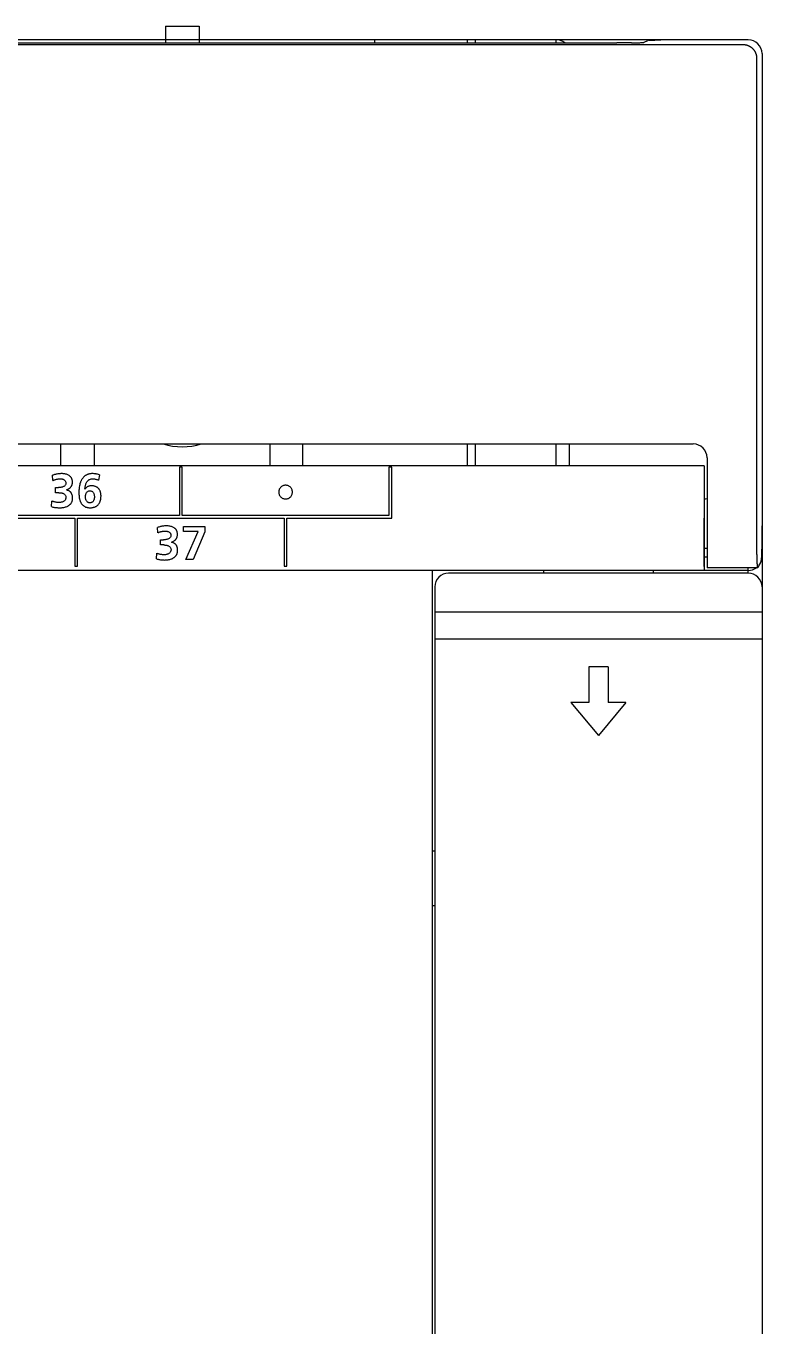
# Model space of a CAD drawing. Extents: x 168 to 388, y 259 to 356.
# Drawn here: x 361.04 to 387.82, y 306.29 to 353.57 of the extents above; entities that cross this region are included whole.
import ezdxf

# ---------------------------------------------------------------- set-up
doc = ezdxf.new("R2010")
doc.units = 0
doc.header["$MEASUREMENT"] = 0
doc.layers.get('0').update_dxf_attribs({"linetype": 'CONTINUOUS'})

msp = doc.modelspace()

# ---------------------------------------------------------------- linework, layer by layer
at = {"color": 7, "linetype": 'Continuous'}
for p, q in [((366.115, 353.567), (366.115, 352.949)), ((366.115, 353.567), (367.335, 353.567)), ((367.335, 353.567), (367.335, 352.949)), ((387.132, 352.883), (204.049, 352.883)), ((377.095, 353.067), (207.765, 353.067)), ((208.65, 352.949), (382.53, 352.949)), ((373.735, 352.949), (373.735, 353.067)), ((377.095, 352.949), (377.095, 353.067)), ((380.315, 353.067), (377.095, 353.067)), ((377.395, 352.949), (377.395, 353.067)), ((380.315, 353.067), (380.315, 352.949)), ((387.315, 353.067), (380.315, 353.067)), ((383.062, 352.953), (382.53, 352.949)), ((383.062, 352.953), (383.093, 352.954)), ((383.093, 352.954), (383.124, 352.954)), ((383.124, 352.954), (383.156, 352.955)), ((383.156, 352.955), (383.187, 352.956)), ((383.187, 352.956), (383.218, 352.957)), ((383.218, 352.957), (383.249, 352.957)), ((383.249, 352.957), (383.28, 352.958)), ((383.28, 352.958), (383.311, 352.959)), ((383.311, 352.959), (383.343, 352.96)), ((383.343, 352.96), (383.374, 352.961)), ((383.374, 352.961), (383.405, 352.963)), ((383.405, 352.963), (383.436, 352.964)), ((383.436, 352.964), (383.467, 352.966)), ((383.467, 352.966), (383.498, 352.969)), ((383.529, 352.974), (383.666, 353.042)), ((383.696, 353.047), (383.728, 353.05)), ((383.728, 353.05), (383.759, 353.052)), ((383.759, 353.052), (383.79, 353.054)), ((383.79, 353.054), (383.821, 353.055)), ((383.821, 353.055), (383.852, 353.056)), ((383.852, 353.056), (383.883, 353.057)), ((383.883, 353.057), (383.915, 353.058)), ((383.915, 353.058), (383.946, 353.059)), ((383.946, 353.059), (383.977, 353.06)), ((383.977, 353.06), (384.008, 353.061)), ((384.008, 353.061), (384.039, 353.061)), ((384.039, 353.061), (384.07, 353.062)), ((384.07, 353.062), (384.102, 353.063)), ((384.102, 353.063), (384.133, 353.063)), ((384.664, 353.067), (384.133, 353.063)), ((387.156, 352.883), (387.132, 352.883)), ((387.168, 352.882), (387.156, 352.883)), ((387.18, 352.881), (387.168, 352.882)), ((387.192, 352.88), (387.18, 352.881)), ((387.204, 352.878), (387.192, 352.88)), ((387.217, 352.876), (387.204, 352.878)), ((387.229, 352.874), (387.217, 352.876)), ((387.241, 352.871), (387.229, 352.874)), ((387.254, 352.868), (387.241, 352.871)), ((387.266, 352.865), (387.254, 352.868)), ((387.279, 352.861), (387.266, 352.865)), ((387.291, 352.857), (387.279, 352.861)), ((387.303, 352.853), (387.291, 352.857)), ((387.316, 352.848), (387.303, 352.853)), ((387.328, 352.843), (387.316, 352.848)), ((387.34, 352.838), (387.328, 352.843)), ((387.352, 352.832), (387.34, 352.838)), ((387.364, 352.826), (387.352, 352.832)), ((387.376, 352.82), (387.364, 352.826)), ((387.388, 352.813), (387.376, 352.82)), ((387.399, 352.806), (387.388, 352.813)), ((387.411, 352.798), (387.399, 352.806)), ((387.422, 352.79), (387.411, 352.798)), ((387.433, 352.782), (387.422, 352.79)), ((387.444, 352.774), (387.433, 352.782)), ((387.455, 352.765), (387.444, 352.774)), ((387.465, 352.756), (387.455, 352.765)), ((387.475, 352.747), (387.465, 352.756)), ((387.485, 352.737), (387.475, 352.747)), ((387.495, 352.727), (387.485, 352.737)), ((387.504, 352.717), (387.495, 352.727)), ((387.513, 352.707), (387.504, 352.717)), ((387.522, 352.696), (387.513, 352.707)), ((387.53, 352.685), (387.522, 352.696)), ((387.538, 352.674), (387.53, 352.685)), ((387.546, 352.663), (387.538, 352.674)), ((387.554, 352.651), (387.546, 352.663)), ((387.561, 352.64), (387.554, 352.651)), ((387.568, 352.628), (387.561, 352.64)), ((387.574, 352.616), (387.568, 352.628)), ((387.58, 352.604), (387.574, 352.616)), ((387.586, 352.592), (387.58, 352.604)), ((387.591, 352.58), (387.586, 352.592)), ((387.596, 352.567), (387.591, 352.58)), ((387.601, 352.554), (387.596, 352.567)), ((387.605, 352.543), (387.601, 352.554)), ((387.609, 352.53), (387.605, 352.543)), ((387.613, 352.52), (387.609, 352.53)), ((387.616, 352.509), (387.613, 352.52)), ((387.619, 352.495), (387.616, 352.509)), ((387.622, 352.481), (387.619, 352.495)), ((387.625, 352.46), (387.622, 352.481)), ((387.627, 352.439), (387.625, 352.46)), ((387.63, 352.411), (387.627, 352.439)), ((387.632, 352.384), (387.63, 352.411)), ((387.632, 334.373), (387.632, 352.384)), ((387.815, 352.567), (387.815, 335.689)), ((205.865, 338.367), (385.315, 338.367)), ((362.305, 337.567), (362.305, 338.367)), ((363.525, 338.367), (363.525, 337.567)), ((369.925, 337.567), (369.925, 338.367)), ((371.095, 338.367), (371.095, 337.567)), ((377.095, 337.567), (377.095, 338.367)), ((377.395, 337.567), (377.395, 338.367)), ((380.315, 338.367), (380.315, 337.567)), ((380.815, 337.567), (380.815, 338.367)), ((385.715, 337.567), (205.465, 337.567)), ((385.715, 337.567), (385.715, 333.767)), ((385.815, 337.867), (385.815, 333.867)), ((362.027, 337.239), (362, 337.229)), ((362.014, 337.036), (362, 337.229)), ((362.054, 337.248), (362.027, 337.239)), ((362.082, 337.256), (362.054, 337.248)), ((362.11, 337.263), (362.082, 337.256)), ((362.088, 337.067), (362.108, 337.073)), ((362.108, 337.073), (362.128, 337.079)), ((362.138, 337.269), (362.11, 337.263)), ((362.128, 337.079), (362.147, 337.084)), ((362.166, 337.274), (362.138, 337.269)), ((362.147, 337.084), (362.167, 337.088)), ((362.194, 337.279), (362.166, 337.274)), ((362.167, 337.088), (362.188, 337.092)), ((362.188, 337.092), (362.208, 337.095)), ((362.223, 337.282), (362.194, 337.279)), ((362.208, 337.095), (362.228, 337.097)), ((362.252, 337.285), (362.223, 337.282)), ((362.228, 337.097), (362.248, 337.099)), ((362.248, 337.099), (362.269, 337.1)), ((362.281, 337.287), (362.252, 337.285)), ((362.269, 337.1), (362.289, 337.1)), ((362.309, 337.288), (362.281, 337.287)), ((362.289, 337.1), (362.31, 337.099)), ((362.338, 337.289), (362.309, 337.288)), ((362.31, 337.099), (362.33, 337.097)), ((362.33, 337.097), (362.35, 337.094)), ((362.367, 337.288), (362.338, 337.289)), ((362.35, 337.094), (362.37, 337.09)), ((362.396, 337.286), (362.367, 337.288)), ((362.37, 337.09), (362.39, 337.084)), ((362.39, 337.084), (362.409, 337.076)), ((362.425, 337.282), (362.396, 337.286)), ((362.409, 337.076), (362.427, 337.066)), ((362.453, 337.278), (362.425, 337.282)), ((362.481, 337.272), (362.453, 337.278)), ((362.509, 337.264), (362.481, 337.272)), ((362.536, 337.255), (362.509, 337.264)), ((362.563, 337.243), (362.536, 337.255)), ((362.589, 337.23), (362.563, 337.243)), ((362.613, 337.215), (362.589, 337.23)), ((362.722, 337.052), (362.715, 337.079)), ((363.343, 337.07), (363.366, 337.081)), ((363.366, 337.081), (363.389, 337.089)), ((363.389, 337.089), (363.413, 337.095)), ((363.413, 337.095), (363.437, 337.098)), ((363.437, 337.098), (363.462, 337.1)), ((363.462, 337.1), (363.487, 337.099)), ((363.52, 337.286), (363.481, 337.288)), ((363.487, 337.099), (363.511, 337.098)), ((363.511, 337.098), (363.536, 337.095)), ((363.536, 337.095), (363.56, 337.09)), ((363.56, 337.09), (363.584, 337.085)), ((363.584, 337.085), (363.608, 337.078)), ((363.608, 337.078), (363.632, 337.07)), ((363.673, 337.257), (363.636, 337.268)), ((363.709, 337.246), (363.673, 337.257)), ((363.709, 337.246), (363.678, 337.052)), ((366.623, 337.518), (366.623, 335.767)), ((366.723, 337.518), (366.623, 337.518)), ((366.723, 335.767), (366.723, 337.518)), ((374.343, 337.518), (374.243, 337.518)), ((374.243, 337.518), (374.243, 335.767)), ((374.343, 335.667), (374.343, 337.518)), ((362.014, 337.036), (362.031, 337.045)), ((362.031, 337.045), (362.05, 337.053)), ((362.05, 337.053), (362.069, 337.06)), ((362.069, 337.06), (362.088, 337.067)), ((362.113, 336.595), (362.113, 336.784)), ((362.113, 336.784), (362.223, 336.784)), ((362.243, 336.784), (362.223, 336.784)), ((362.264, 336.785), (362.243, 336.784)), ((362.284, 336.787), (362.264, 336.785)), ((362.305, 336.789), (362.284, 336.787)), ((362.325, 336.792), (362.305, 336.789)), ((362.345, 336.796), (362.325, 336.792)), ((362.364, 336.802), (362.345, 336.796)), ((362.384, 336.808), (362.364, 336.802)), ((362.403, 336.816), (362.384, 336.808)), ((362.421, 336.826), (362.403, 336.816)), ((362.437, 336.837), (362.421, 336.826)), ((362.427, 337.066), (362.443, 337.054)), ((362.453, 336.851), (362.437, 336.837)), ((362.443, 337.054), (362.457, 337.039)), ((362.466, 336.867), (362.453, 336.851)), ((362.457, 337.039), (362.469, 337.023)), ((362.476, 336.884), (362.466, 336.867)), ((362.469, 337.023), (362.478, 337.004)), ((362.484, 336.903), (362.476, 336.884)), ((362.478, 337.004), (362.484, 336.984)), ((362.484, 336.984), (362.488, 336.964)), ((362.488, 336.923), (362.484, 336.903)), ((362.488, 336.964), (362.489, 336.944)), ((362.489, 336.944), (362.488, 336.923)), ((362.508, 336.695), (362.534, 336.706)), ((362.534, 336.706), (362.561, 336.718)), ((362.561, 336.718), (362.586, 336.732)), ((362.586, 336.732), (362.61, 336.747)), ((362.61, 336.747), (362.633, 336.765)), ((362.727, 337.024), (362.722, 337.052)), ((362.722, 336.91), (362.727, 336.938)), ((362.729, 336.995), (362.727, 337.024)), ((362.727, 336.938), (362.729, 336.967)), ((362.729, 336.967), (362.729, 336.995)), ((362.964, 336.646), (362.963, 336.607)), ((362.963, 336.607), (362.964, 336.568)), ((362.965, 336.685), (362.964, 336.646)), ((362.968, 336.724), (362.965, 336.685)), ((362.972, 336.763), (362.968, 336.724)), ((362.977, 336.802), (362.972, 336.763)), ((362.984, 336.841), (362.977, 336.802)), ((362.992, 336.879), (362.984, 336.841)), ((363.001, 336.916), (362.992, 336.879)), ((363.013, 336.953), (363.001, 336.916)), ((363.183, 336.729), (363.184, 336.753)), ((363.184, 336.753), (363.187, 336.778)), ((363.187, 336.778), (363.19, 336.802)), ((363.19, 336.802), (363.194, 336.826)), ((363.194, 336.826), (363.199, 336.851)), ((363.199, 336.851), (363.205, 336.875)), ((363.205, 336.875), (363.212, 336.898)), ((363.212, 336.898), (363.22, 336.921)), ((363.22, 336.921), (363.23, 336.944)), ((363.23, 336.944), (363.241, 336.966)), ((363.231, 336.581), (363.24, 336.599)), ((363.24, 336.599), (363.253, 336.616)), ((363.241, 336.966), (363.254, 336.987)), ((363.253, 336.616), (363.267, 336.631)), ((363.254, 336.987), (363.269, 337.007)), ((363.267, 336.631), (363.283, 336.644)), ((363.269, 337.007), (363.285, 337.026)), ((363.283, 336.644), (363.301, 336.654)), ((363.285, 337.026), (363.303, 337.043)), ((363.301, 336.654), (363.32, 336.661)), ((363.303, 337.043), (363.322, 337.058)), ((363.32, 336.661), (363.34, 336.665)), ((363.322, 337.058), (363.343, 337.07)), ((363.34, 336.665), (363.36, 336.667)), ((363.36, 336.667), (363.381, 336.666)), ((363.381, 336.666), (363.401, 336.663)), ((363.401, 336.663), (363.421, 336.657)), ((363.421, 336.657), (363.439, 336.648)), ((363.439, 336.648), (363.456, 336.637)), ((363.456, 336.637), (363.471, 336.623)), ((363.471, 336.623), (363.484, 336.607)), ((363.484, 336.607), (363.495, 336.59)), ((363.632, 337.07), (363.655, 337.061)), ((363.655, 337.061), (363.678, 337.052)), ((370.234, 336.642), (370.233, 336.616)), ((370.233, 336.616), (370.234, 336.59)), ((370.238, 336.668), (370.234, 336.642)), ((370.245, 336.694), (370.238, 336.668)), ((370.254, 336.718), (370.245, 336.694)), ((370.266, 336.741), (370.254, 336.718)), ((370.28, 336.763), (370.266, 336.741)), ((370.296, 336.784), (370.28, 336.763)), ((370.315, 336.802), (370.296, 336.784)), ((370.335, 336.819), (370.315, 336.802)), ((370.357, 336.834), (370.335, 336.819)), ((370.38, 336.845), (370.357, 336.834)), ((370.404, 336.855), (370.38, 336.845)), ((370.429, 336.862), (370.404, 336.855)), ((370.455, 336.866), (370.429, 336.862)), ((370.482, 336.867), (370.455, 336.866)), ((370.508, 336.866), (370.482, 336.867)), ((370.534, 336.862), (370.508, 336.866)), ((370.559, 336.856), (370.534, 336.862)), ((370.583, 336.846), (370.559, 336.856)), ((370.607, 336.835), (370.583, 336.846)), ((370.629, 336.821), (370.607, 336.835)), ((370.649, 336.804), (370.629, 336.821)), ((370.668, 336.786), (370.649, 336.804)), ((370.685, 336.765), (370.668, 336.786)), ((370.699, 336.743), (370.685, 336.765)), ((370.711, 336.721), (370.699, 336.743)), ((370.72, 336.697), (370.711, 336.721)), ((370.727, 336.672), (370.72, 336.697)), ((370.732, 336.645), (370.727, 336.672)), ((370.733, 336.619), (370.732, 336.645)), ((370.732, 336.592), (370.733, 336.618)), ((361.962, 336.088), (361.976, 336.293)), ((361.996, 336.285), (361.976, 336.293)), ((362.016, 336.278), (361.996, 336.285)), ((362.036, 336.271), (362.016, 336.278)), ((362.057, 336.265), (362.036, 336.271)), ((362.078, 336.259), (362.057, 336.265)), ((362.099, 336.254), (362.078, 336.259)), ((362.12, 336.25), (362.099, 336.254)), ((362.23, 336.595), (362.113, 336.595)), ((362.142, 336.246), (362.12, 336.25)), ((362.163, 336.243), (362.142, 336.246)), ((362.186, 336.24), (362.163, 336.243)), ((362.208, 336.239), (362.186, 336.24)), ((362.229, 336.238), (362.208, 336.239)), ((362.251, 336.238), (362.229, 336.238)), ((362.231, 336.595), (362.253, 336.594)), ((362.273, 336.239), (362.251, 336.238)), ((362.253, 336.594), (362.274, 336.593)), ((362.295, 336.242), (362.273, 336.239)), ((362.274, 336.593), (362.295, 336.592)), ((362.295, 336.592), (362.317, 336.589)), ((362.317, 336.246), (362.295, 336.242)), ((362.317, 336.589), (362.338, 336.585)), ((362.338, 336.251), (362.317, 336.246)), ((362.338, 336.585), (362.359, 336.58)), ((362.359, 336.257), (362.338, 336.251)), ((362.359, 336.58), (362.38, 336.573)), ((362.379, 336.265), (362.359, 336.257)), ((362.399, 336.274), (362.379, 336.265)), ((362.38, 336.573), (362.4, 336.564)), ((362.418, 336.284), (362.399, 336.274)), ((362.4, 336.564), (362.419, 336.554)), ((362.436, 336.297), (362.418, 336.284)), ((362.419, 336.554), (362.437, 336.542)), ((362.452, 336.311), (362.436, 336.297)), ((362.437, 336.542), (362.452, 336.527)), ((362.452, 336.527), (362.466, 336.51)), ((362.467, 336.327), (362.452, 336.311)), ((362.466, 336.51), (362.476, 336.492)), ((362.479, 336.345), (362.467, 336.327)), ((362.476, 336.492), (362.485, 336.472)), ((362.485, 336.472), (362.49, 336.451)), ((362.49, 336.451), (362.493, 336.429)), ((362.494, 336.408), (362.492, 336.386)), ((362.493, 336.429), (362.494, 336.408)), ((362.562, 336.11), (362.588, 336.125)), ((362.726, 336.32), (362.731, 336.35)), ((362.733, 336.442), (362.729, 336.472)), ((362.731, 336.35), (362.734, 336.381)), ((362.735, 336.411), (362.733, 336.442)), ((362.734, 336.381), (362.735, 336.411)), ((362.964, 336.568), (362.965, 336.529)), ((362.965, 336.529), (362.968, 336.49)), ((362.968, 336.49), (362.972, 336.451)), ((362.972, 336.451), (362.978, 336.413)), ((362.978, 336.413), (362.985, 336.374)), ((363.203, 336.44), (363.204, 336.461)), ((363.204, 336.42), (363.203, 336.44)), ((363.204, 336.461), (363.205, 336.482)), ((363.206, 336.399), (363.204, 336.42)), ((363.205, 336.482), (363.208, 336.502)), ((363.209, 336.379), (363.206, 336.399)), ((363.208, 336.502), (363.211, 336.522)), ((363.213, 336.359), (363.209, 336.379)), ((363.211, 336.522), (363.216, 336.542)), ((363.219, 336.339), (363.213, 336.359)), ((363.216, 336.542), (363.223, 336.563)), ((363.226, 336.32), (363.219, 336.339)), ((363.223, 336.563), (363.231, 336.581)), ((363.236, 336.302), (363.226, 336.32)), ((363.247, 336.285), (363.236, 336.302)), ((363.26, 336.27), (363.247, 336.285)), ((363.276, 336.256), (363.26, 336.27)), ((363.293, 336.245), (363.276, 336.256)), ((363.312, 336.237), (363.293, 336.245)), ((363.331, 336.231), (363.312, 336.237)), ((363.352, 336.228), (363.331, 336.231)), ((363.372, 336.227), (363.352, 336.228)), ((363.393, 336.229), (363.372, 336.227)), ((363.412, 336.233), (363.393, 336.229)), ((363.431, 336.24), (363.412, 336.233)), ((363.449, 336.25), (363.431, 336.24)), ((363.465, 336.263), (363.449, 336.25)), ((363.479, 336.278), (363.465, 336.263)), ((363.491, 336.295), (363.479, 336.278)), ((363.501, 336.313), (363.491, 336.295)), ((363.495, 336.59), (363.504, 336.572)), ((363.509, 336.331), (363.501, 336.313)), ((363.504, 336.572), (363.511, 336.553)), ((363.516, 336.351), (363.509, 336.331)), ((363.511, 336.553), (363.517, 336.533)), ((363.521, 336.371), (363.516, 336.351)), ((363.517, 336.533), (363.522, 336.513)), ((363.524, 336.391), (363.521, 336.371)), ((363.522, 336.513), (363.525, 336.493)), ((363.527, 336.411), (363.524, 336.391)), ((363.525, 336.493), (363.527, 336.473)), ((363.527, 336.473), (363.528, 336.452)), ((363.528, 336.432), (363.527, 336.411)), ((363.528, 336.452), (363.528, 336.432)), ((370.234, 336.59), (370.239, 336.564)), ((370.239, 336.564), (370.246, 336.539)), ((370.246, 336.539), (370.255, 336.515)), ((370.255, 336.515), (370.267, 336.492)), ((370.267, 336.492), (370.281, 336.47)), ((370.281, 336.47), (370.298, 336.449)), ((370.298, 336.449), (370.317, 336.431)), ((370.317, 336.431), (370.337, 336.415)), ((370.337, 336.415), (370.359, 336.4)), ((370.359, 336.4), (370.383, 336.389)), ((370.383, 336.389), (370.407, 336.379)), ((370.407, 336.379), (370.433, 336.373)), ((370.433, 336.373), (370.458, 336.369)), ((370.458, 336.369), (370.485, 336.368)), ((370.485, 336.368), (370.511, 336.369)), ((370.511, 336.369), (370.537, 336.374)), ((370.537, 336.374), (370.562, 336.38)), ((370.562, 336.38), (370.586, 336.39)), ((370.586, 336.39), (370.609, 336.402)), ((370.609, 336.402), (370.631, 336.416)), ((370.631, 336.416), (370.65, 336.432)), ((370.65, 336.432), (370.669, 336.451)), ((370.669, 336.451), (370.686, 336.471)), ((370.686, 336.471), (370.7, 336.493)), ((370.7, 336.493), (370.712, 336.516)), ((370.712, 336.516), (370.721, 336.541)), ((370.721, 336.541), (370.728, 336.566)), ((370.728, 336.566), (370.732, 336.592)), ((355.293, 335.667), (362.813, 335.667)), ((366.623, 335.767), (359.103, 335.767)), ((361.962, 336.088), (361.991, 336.081)), ((361.991, 336.081), (362.021, 336.074)), ((362.021, 336.074), (362.051, 336.068)), ((362.051, 336.068), (362.081, 336.063)), ((362.081, 336.063), (362.112, 336.059)), ((362.112, 336.059), (362.142, 336.056)), ((362.142, 336.056), (362.173, 336.053)), ((362.173, 336.053), (362.203, 336.051)), ((362.203, 336.051), (362.234, 336.049)), ((362.234, 336.049), (362.265, 336.049)), ((362.265, 336.049), (362.295, 336.049)), ((362.295, 336.049), (362.326, 336.05)), ((362.326, 336.05), (362.356, 336.053)), ((362.356, 336.053), (362.387, 336.056)), ((362.387, 336.056), (362.417, 336.061)), ((362.417, 336.061), (362.447, 336.068)), ((362.447, 336.068), (362.476, 336.076)), ((362.476, 336.076), (362.506, 336.085)), ((362.506, 336.085), (362.534, 336.097)), ((362.534, 336.097), (362.562, 336.11)), ((362.813, 335.667), (362.813, 333.918)), ((362.913, 335.667), (370.433, 335.667)), ((362.913, 333.918), (362.913, 335.667)), ((374.243, 335.767), (366.723, 335.767)), ((370.433, 335.667), (370.433, 333.918)), ((370.533, 335.667), (374.343, 335.667)), ((370.533, 333.918), (370.533, 335.667)), ((385.713, 333.917), (385.713, 335.667)), ((387.815, 335.689), (387.815, 333.167)), ((387.815, 335.689), (387.815, 335.653)), ((387.815, 335.653), (387.815, 335.618)), ((365.848, 335.338), (365.821, 335.328)), ((365.835, 335.136), (365.821, 335.328)), ((365.875, 335.347), (365.848, 335.338)), ((365.903, 335.355), (365.875, 335.347)), ((365.931, 335.363), (365.903, 335.355)), ((365.959, 335.369), (365.931, 335.363)), ((365.949, 335.179), (365.969, 335.184)), ((365.987, 335.374), (365.959, 335.369)), ((365.969, 335.184), (365.989, 335.188)), ((366.016, 335.379), (365.987, 335.374)), ((365.989, 335.188), (366.009, 335.192)), ((366.009, 335.192), (366.029, 335.195)), ((366.044, 335.382), (366.016, 335.379)), ((366.029, 335.195), (366.05, 335.197)), ((366.073, 335.385), (366.044, 335.382)), ((366.05, 335.197), (366.07, 335.198)), ((366.07, 335.198), (366.09, 335.199)), ((366.102, 335.387), (366.073, 335.385)), ((366.09, 335.199), (366.111, 335.199)), ((366.131, 335.388), (366.102, 335.387)), ((366.111, 335.199), (366.131, 335.199)), ((366.159, 335.388), (366.131, 335.388)), ((366.131, 335.199), (366.152, 335.197)), ((366.152, 335.197), (366.172, 335.194)), ((366.188, 335.388), (366.159, 335.388)), ((366.172, 335.194), (366.192, 335.189)), ((366.217, 335.385), (366.188, 335.388)), ((366.192, 335.189), (366.211, 335.183)), ((366.211, 335.183), (366.23, 335.175)), ((366.246, 335.382), (366.217, 335.385)), ((366.274, 335.377), (366.246, 335.382)), ((366.303, 335.371), (366.274, 335.377)), ((366.33, 335.364), (366.303, 335.371)), ((366.358, 335.354), (366.33, 335.364)), ((366.384, 335.343), (366.358, 335.354)), ((366.41, 335.33), (366.384, 335.343)), ((366.434, 335.315), (366.41, 335.33)), ((366.773, 335.368), (367.545, 335.368)), ((366.773, 335.179), (366.773, 335.368)), ((367.545, 335.368), (367.545, 335.169)), ((387.814, 335.262), (387.813, 335.227)), ((387.813, 335.227), (387.813, 335.191)), ((387.813, 335.191), (387.813, 335.156)), ((387.815, 335.405), (387.814, 335.369)), ((387.814, 335.369), (387.814, 335.334)), ((387.814, 335.334), (387.814, 335.298)), ((387.814, 335.298), (387.814, 335.262)), ((387.815, 335.618), (387.815, 335.582)), ((387.815, 335.582), (387.815, 335.547)), ((387.815, 335.547), (387.815, 335.511)), ((387.815, 335.511), (387.815, 335.476)), ((387.815, 335.476), (387.815, 335.44)), ((387.815, 335.44), (387.815, 335.405)), ((365.835, 335.136), (365.853, 335.144)), ((365.853, 335.144), (365.871, 335.152)), ((365.871, 335.152), (365.89, 335.16)), ((365.89, 335.16), (365.91, 335.167)), ((365.91, 335.167), (365.929, 335.173)), ((365.929, 335.173), (365.949, 335.179)), ((365.934, 334.695), (365.934, 334.883)), ((365.934, 334.883), (366.044, 334.883)), ((366.065, 334.884), (366.044, 334.883)), ((366.085, 334.885), (366.065, 334.884)), ((366.106, 334.886), (366.085, 334.885)), ((366.126, 334.889), (366.106, 334.886)), ((366.146, 334.892), (366.126, 334.889)), ((366.166, 334.896), (366.146, 334.892)), ((366.186, 334.901), (366.166, 334.896)), ((366.205, 334.908), (366.186, 334.901)), ((366.224, 334.916), (366.205, 334.908)), ((366.242, 334.926), (366.224, 334.916)), ((366.23, 335.175), (366.248, 335.165)), ((366.259, 334.937), (366.242, 334.926)), ((366.248, 335.165), (366.264, 335.153)), ((366.274, 334.951), (366.259, 334.937)), ((366.264, 335.153), (366.279, 335.139)), ((366.287, 334.966), (366.274, 334.951)), ((366.279, 335.139), (366.291, 335.122)), ((366.298, 334.984), (366.287, 334.966)), ((366.291, 335.122), (366.3, 335.104)), ((366.305, 335.003), (366.298, 334.984)), ((366.3, 335.104), (366.306, 335.084)), ((366.309, 335.023), (366.305, 335.003)), ((366.306, 335.084), (366.309, 335.064)), ((366.309, 335.064), (366.311, 335.043)), ((366.311, 335.043), (366.309, 335.023)), ((366.329, 334.795), (366.356, 334.806)), ((366.356, 334.806), (366.382, 334.818)), ((366.382, 334.818), (366.407, 334.832)), ((366.407, 334.832), (366.432, 334.847)), ((366.432, 334.847), (366.455, 334.865)), ((366.544, 335.152), (366.536, 335.179)), ((366.543, 335.009), (366.548, 335.038)), ((366.548, 335.123), (366.544, 335.152)), ((366.55, 335.094), (366.548, 335.123)), ((366.548, 335.038), (366.55, 335.066)), ((366.55, 335.066), (366.55, 335.094)), ((367.303, 335.179), (366.773, 335.179)), ((366.859, 334.169), (367.303, 335.179)), ((367.545, 335.169), (367.12, 334.169)), ((387.807, 334.729), (387.806, 334.694)), ((387.808, 334.765), (387.807, 334.729)), ((387.809, 334.836), (387.808, 334.8)), ((387.808, 334.8), (387.808, 334.765)), ((387.81, 334.907), (387.809, 334.872)), ((387.809, 334.872), (387.809, 334.836)), ((387.811, 334.978), (387.81, 334.943)), ((387.81, 334.943), (387.81, 334.907)), ((387.812, 335.049), (387.811, 335.014)), ((387.811, 335.014), (387.811, 334.978)), ((387.813, 335.12), (387.812, 335.085)), ((387.812, 335.085), (387.812, 335.049)), ((387.813, 335.156), (387.813, 335.12)), ((365.783, 334.188), (365.797, 334.392)), ((365.817, 334.385), (365.797, 334.392)), ((365.838, 334.377), (365.817, 334.385)), ((365.858, 334.371), (365.838, 334.377)), ((365.879, 334.365), (365.858, 334.371)), ((365.899, 334.359), (365.879, 334.365)), ((365.92, 334.354), (365.899, 334.359)), ((365.942, 334.349), (365.92, 334.354)), ((366.051, 334.695), (365.934, 334.695)), ((365.963, 334.346), (365.942, 334.349)), ((365.985, 334.342), (365.963, 334.346)), ((366.007, 334.34), (365.985, 334.342)), ((366.029, 334.338), (366.007, 334.34)), ((366.051, 334.338), (366.029, 334.338)), ((366.072, 334.338), (366.051, 334.338)), ((366.052, 334.695), (366.074, 334.694)), ((366.095, 334.339), (366.072, 334.338)), ((366.074, 334.694), (366.096, 334.693)), ((366.116, 334.341), (366.095, 334.339)), ((366.096, 334.693), (366.117, 334.691)), ((366.138, 334.345), (366.116, 334.341)), ((366.117, 334.691), (366.139, 334.688)), ((366.16, 334.351), (366.138, 334.345)), ((366.139, 334.688), (366.16, 334.684)), ((366.16, 334.684), (366.181, 334.679)), ((366.18, 334.357), (366.16, 334.351)), ((366.201, 334.364), (366.18, 334.357)), ((366.181, 334.679), (366.202, 334.673)), ((366.221, 334.373), (366.201, 334.364)), ((366.202, 334.673), (366.222, 334.664)), ((366.24, 334.384), (366.221, 334.373)), ((366.222, 334.664), (366.241, 334.654)), ((366.257, 334.396), (366.24, 334.384)), ((366.241, 334.654), (366.258, 334.641)), ((366.274, 334.411), (366.257, 334.396)), ((366.258, 334.641), (366.274, 334.627)), ((366.274, 334.627), (366.288, 334.61)), ((366.288, 334.427), (366.274, 334.411)), ((366.288, 334.61), (366.298, 334.592)), ((366.3, 334.445), (366.288, 334.427)), ((366.298, 334.592), (366.306, 334.572)), ((366.306, 334.572), (366.312, 334.551)), ((366.312, 334.551), (366.315, 334.529)), ((366.316, 334.507), (366.314, 334.486)), ((366.315, 334.529), (366.316, 334.507)), ((366.547, 334.419), (366.552, 334.45)), ((366.554, 334.541), (366.55, 334.572)), ((366.552, 334.45), (366.555, 334.48)), ((366.556, 334.511), (366.554, 334.541)), ((366.555, 334.48), (366.556, 334.511)), ((385.719, 334.573), (385.715, 334.573)), ((385.715, 334.267), (385.815, 334.267)), ((385.72, 334.573), (385.719, 334.573)), ((385.722, 334.573), (385.72, 334.573)), ((385.724, 334.572), (385.722, 334.573)), ((385.725, 334.572), (385.724, 334.572)), ((385.727, 334.572), (385.725, 334.572)), ((385.729, 334.572), (385.727, 334.572)), ((385.73, 334.572), (385.729, 334.572)), ((385.732, 334.571), (385.73, 334.572)), ((385.734, 334.571), (385.732, 334.571)), ((385.736, 334.571), (385.734, 334.571)), ((385.737, 334.571), (385.736, 334.571)), ((385.739, 334.571), (385.737, 334.571)), ((385.741, 334.571), (385.739, 334.571)), ((385.742, 334.57), (385.741, 334.571)), ((385.744, 334.57), (385.742, 334.57)), ((385.746, 334.57), (385.744, 334.57)), ((385.747, 334.57), (385.746, 334.57)), ((385.749, 334.57), (385.747, 334.57)), ((385.751, 334.57), (385.749, 334.57)), ((385.752, 334.57), (385.751, 334.57)), ((385.754, 334.569), (385.752, 334.57)), ((385.756, 334.569), (385.754, 334.569)), ((385.757, 334.569), (385.756, 334.569)), ((385.759, 334.569), (385.757, 334.569)), ((385.761, 334.569), (385.759, 334.569)), ((385.762, 334.569), (385.761, 334.569)), ((385.764, 334.569), (385.762, 334.569)), ((385.766, 334.569), (385.764, 334.569)), ((385.767, 334.569), (385.766, 334.569)), ((385.769, 334.568), (385.767, 334.569)), ((385.771, 334.568), (385.769, 334.568)), ((385.772, 334.568), (385.771, 334.568)), ((385.774, 334.568), (385.772, 334.568)), ((385.776, 334.568), (385.774, 334.568)), ((385.777, 334.568), (385.776, 334.568)), ((385.779, 334.568), (385.777, 334.568)), ((385.781, 334.568), (385.779, 334.568)), ((385.782, 334.568), (385.781, 334.568)), ((385.784, 334.568), (385.782, 334.568)), ((385.786, 334.568), (385.784, 334.568)), ((385.787, 334.568), (385.786, 334.568)), ((385.789, 334.568), (385.787, 334.568)), ((385.791, 334.568), (385.789, 334.568)), ((385.792, 334.567), (385.791, 334.568)), ((385.794, 334.567), (385.792, 334.567)), ((385.796, 334.567), (385.794, 334.567)), ((385.798, 334.567), (385.796, 334.567)), ((385.8, 334.567), (385.798, 334.567)), ((385.802, 334.567), (385.8, 334.567)), ((385.805, 334.567), (385.802, 334.567)), ((385.808, 334.567), (385.805, 334.567)), ((385.812, 334.567), (385.808, 334.567)), ((385.815, 334.567), (385.812, 334.567)), ((387.632, 334.349), (387.632, 334.373)), ((387.633, 334.338), (387.632, 334.349)), ((387.633, 334.326), (387.633, 334.338)), ((387.633, 334.314), (387.633, 334.326)), ((387.634, 334.303), (387.633, 334.314)), ((387.634, 334.292), (387.634, 334.303)), ((387.634, 334.28), (387.634, 334.292)), ((387.635, 334.269), (387.634, 334.28)), ((387.635, 334.258), (387.635, 334.269)), ((387.635, 334.247), (387.635, 334.258)), ((387.636, 334.237), (387.635, 334.247)), ((387.636, 334.226), (387.636, 334.237)), ((387.793, 334.268), (387.791, 334.233)), ((387.794, 334.303), (387.793, 334.268)), ((387.815, 334.267), (387.793, 334.267)), ((387.796, 334.339), (387.794, 334.303)), ((387.797, 334.374), (387.796, 334.339)), ((387.798, 334.41), (387.797, 334.374)), ((387.8, 334.445), (387.798, 334.41)), ((387.801, 334.481), (387.8, 334.445)), ((387.802, 334.516), (387.801, 334.481)), ((387.803, 334.552), (387.802, 334.516)), ((387.804, 334.587), (387.803, 334.552)), ((387.805, 334.623), (387.804, 334.587)), ((387.806, 334.694), (387.805, 334.658)), ((387.805, 334.658), (387.805, 334.623)), ((387.315, 333.767), (270.365, 333.767)), ((362.813, 333.918), (362.913, 333.918)), ((365.783, 334.188), (365.812, 334.18)), ((365.812, 334.18), (365.842, 334.174)), ((365.842, 334.174), (365.872, 334.168)), ((365.872, 334.168), (365.902, 334.163)), ((365.902, 334.163), (365.933, 334.159)), ((365.933, 334.159), (365.964, 334.155)), ((365.964, 334.155), (365.994, 334.153)), ((365.994, 334.153), (366.025, 334.151)), ((366.025, 334.151), (366.055, 334.149)), ((366.055, 334.149), (366.086, 334.148)), ((366.086, 334.148), (366.116, 334.149)), ((366.116, 334.149), (366.147, 334.15)), ((366.147, 334.15), (366.178, 334.152)), ((366.178, 334.152), (366.208, 334.156)), ((366.208, 334.156), (366.238, 334.161)), ((366.238, 334.161), (366.268, 334.168)), ((366.268, 334.168), (366.298, 334.175)), ((366.298, 334.175), (366.327, 334.185)), ((366.327, 334.185), (366.355, 334.196)), ((366.355, 334.196), (366.383, 334.21)), ((366.383, 334.21), (366.409, 334.225)), ((367.12, 334.169), (366.859, 334.169)), ((370.433, 333.918), (370.533, 333.918)), ((375.815, 333.767), (375.815, 282.367)), ((379.865, 333.767), (379.865, 333.667)), ((383.865, 333.667), (383.865, 333.767)), ((387.663, 333.867), (385.815, 333.867)), ((387.315, 333.667), (387.315, 333.867)), ((387.636, 334.215), (387.636, 334.226)), ((387.637, 334.205), (387.636, 334.215)), ((387.637, 334.195), (387.637, 334.205)), ((387.637, 334.185), (387.637, 334.195)), ((387.638, 334.175), (387.637, 334.185)), ((387.638, 334.165), (387.638, 334.175)), ((387.638, 334.155), (387.638, 334.165)), ((387.639, 334.146), (387.638, 334.155)), ((387.639, 334.136), (387.639, 334.146)), ((387.64, 334.127), (387.639, 334.136)), ((387.64, 334.118), (387.64, 334.127)), ((387.64, 334.109), (387.64, 334.118)), ((387.641, 334.1), (387.64, 334.109)), ((387.641, 334.092), (387.641, 334.1)), ((387.642, 334.083), (387.641, 334.092)), ((387.642, 334.075), (387.642, 334.083)), ((387.642, 334.067), (387.642, 334.075)), ((387.643, 334.059), (387.642, 334.067)), ((387.643, 334.051), (387.643, 334.059)), ((387.643, 334.043), (387.643, 334.051)), ((387.644, 334.035), (387.643, 334.043)), ((387.644, 334.028), (387.644, 334.035)), ((387.645, 334.021), (387.644, 334.028)), ((387.645, 334.014), (387.645, 334.021)), ((387.646, 334.006), (387.645, 334.014)), ((387.646, 334), (387.646, 334.006)), ((387.646, 333.993), (387.646, 334)), ((387.647, 333.987), (387.646, 333.993)), ((387.647, 333.98), (387.647, 333.987)), ((387.648, 333.974), (387.647, 333.98)), ((387.648, 333.968), (387.648, 333.974)), ((387.648, 333.962), (387.648, 333.968)), ((387.649, 333.957), (387.648, 333.962)), ((387.649, 333.951), (387.649, 333.957)), ((387.65, 333.946), (387.649, 333.951)), ((387.65, 333.941), (387.65, 333.946)), ((387.65, 333.937), (387.65, 333.941)), ((387.651, 333.932), (387.65, 333.937)), ((387.651, 333.927), (387.651, 333.932)), ((387.652, 333.92), (387.651, 333.927)), ((387.653, 333.913), (387.652, 333.92)), ((387.654, 333.904), (387.653, 333.913)), ((387.655, 333.896), (387.654, 333.904)), ((387.663, 333.867), (387.655, 333.896)), ((387.776, 334.092), (387.663, 333.867)), ((387.786, 334.162), (387.782, 334.126)), ((387.789, 334.197), (387.786, 334.162)), ((387.791, 334.233), (387.789, 334.197)), ((387.315, 333.667), (376.415, 333.667)), ((375.915, 333.167), (375.915, 282.967)), ((387.815, 333.167), (387.815, 263.567)), ((375.915, 332.267), (387.815, 332.267)), ((387.815, 331.267), (375.915, 331.267)), ((381.515, 330.267), (381.515, 328.967)), ((382.215, 330.267), (381.515, 330.267)), ((382.215, 330.267), (382.215, 328.967)), ((380.865, 328.967), (381.865, 327.767)), ((381.515, 328.967), (380.865, 328.967)), ((382.865, 328.967), (381.865, 327.767)), ((382.865, 328.967), (382.215, 328.967)), ((375.815, 323.567), (375.915, 323.567)), ((375.915, 321.567), (375.815, 321.567))]:
    msp.add_line(p, q, dxfattribs=at)
for centre, radius, start, end in [((380.315, 352.567), 0.5, 49.8463, 89.9992), ((383.496, 353.074), 0.105, 271.2137, 288.2183), ((383.698, 352.95), 0.0977, 91.1796, 109.6697), ((387.315, 352.567), 0.5, 0.0474, 89.9526), ((366.725, 340.767), 2.5, 253.7398, 286.2602), ((385.315, 337.867), 0.5, 0, 90), ((362.448, 336.975), 0.292, 49.8349, 55.5024), ((362.461, 336.991), 0.271, 43.7091, 49.8185), ((362.474, 337.003), 0.253, 37.1788, 43.7133), ((362.477, 337.005), 0.25, 30.5286, 37.1426), ((362.476, 337.005), 0.25, 23.9279, 30.5373), ((362.464, 336.999), 0.264, 17.6261, 23.8861), ((363.522, 336.806), 0.529, 146.9488, 151.1795), ((363.483, 336.832), 0.481, 142.3076, 146.9523), ((363.451, 336.856), 0.441, 137.234, 142.3041), ((363.434, 336.872), 0.418, 131.88, 137.2311), ((363.419, 336.889), 0.395, 126.2215, 131.884), ((363.417, 336.89), 0.393, 120.5078, 126.1945), ((363.419, 336.887), 0.397, 114.8757, 120.5113), ((363.424, 336.877), 0.408, 109.3649, 114.8457), ((363.433, 336.85), 0.437, 104.2472, 109.3677), ((363.441, 336.821), 0.466, 99.4518, 104.2491), ((363.449, 336.768), 0.52, 95.1434, 99.4428), ((363.456, 336.698), 0.591, 91.358, 95.1454), ((363.458, 336.59), 0.699, 88.1345, 91.334), ((363.459, 336.536), 0.752, 82.3958, 85.4064), ((363.462, 336.554), 0.734, 79.346, 82.3907), ((363.462, 336.556), 0.733, 76.2894, 79.3417), ((362.47, 336.406), 0.288, 76.5711, 82.6705), ((362.469, 336.404), 0.289, 70.5367, 76.6027), ((362.48, 336.435), 0.257, 63.7219, 70.5536), ((362.487, 336.449), 0.241, 56.3913, 63.6833), ((362.491, 336.455), 0.233, 48.8505, 56.3678), ((362.448, 336.988), 0.29, 309.6846, 315.3876), ((362.492, 336.456), 0.233, 41.297, 48.8381), ((362.467, 336.969), 0.263, 315.3945, 321.681), ((362.485, 336.451), 0.241, 34.016, 41.2975), ((362.479, 336.96), 0.249, 321.6834, 328.3322), ((362.48, 336.959), 0.247, 328.3532, 335.0499), ((362.473, 336.962), 0.255, 335.0876, 341.5761), ((362.455, 336.968), 0.273, 341.5803, 347.6344), ((363.694, 336.727), 0.718, 158.4628, 161.5772), ((363.629, 336.752), 0.648, 155.0172, 158.4703), ((363.57, 336.78), 0.583, 151.1809, 155.0191), ((363.459, 336.54), 0.33, 139.0262, 145.8108), ((363.421, 336.574), 0.278, 131.1241, 139.1544), ((363.399, 336.599), 0.246, 121.9881, 131.0927), ((363.394, 336.606), 0.236, 112.6393, 121.9262), ((363.4, 336.591), 0.253, 103.7326, 112.5861), ((363.41, 336.55), 0.295, 96.1382, 103.7067), ((363.418, 336.474), 0.372, 89.9515, 96.0381), ((363.42, 336.372), 0.474, 85.4961, 90.2173), ((363.422, 336.402), 0.444, 80.4627, 85.5011), ((363.431, 336.455), 0.39, 74.7506, 80.4865), ((363.443, 336.498), 0.345, 68.2499, 74.7362), ((363.455, 336.527), 0.314, 61.1214, 68.2518), ((363.464, 336.544), 0.295, 53.4378, 61.1153), ((363.469, 336.551), 0.286, 45.5804, 53.3946), ((363.468, 336.55), 0.288, 37.7919, 45.5635), ((363.456, 336.541), 0.303, 30.4074, 37.7942), ((363.433, 336.528), 0.328, 23.5857, 30.3932), ((363.402, 336.514), 0.363, 17.4169, 23.5759), ((363.357, 336.5), 0.41, 11.8318, 17.4196), ((362.367, 336.406), 0.127, 331.5047, 341.3169), ((362.371, 336.404), 0.123, 341.4388, 351.5994), ((362.4, 336.422), 0.351, 302.2983, 307.2935), ((362.419, 336.398), 0.321, 307.292, 312.7524), ((362.43, 336.386), 0.305, 312.7635, 318.5231), ((362.441, 336.376), 0.29, 318.5209, 324.5759), ((362.441, 336.376), 0.29, 324.6069, 330.66), ((362.472, 336.442), 0.257, 27.1746, 34.0105), ((362.438, 336.378), 0.294, 330.6528, 336.629), ((362.453, 336.432), 0.278, 20.8508, 27.1655), ((362.424, 336.384), 0.309, 336.6668, 342.353), ((362.429, 336.423), 0.304, 15.0771, 20.8492), ((362.398, 336.392), 0.335, 342.3497, 347.5806), ((362.399, 336.415), 0.335, 9.8385, 15.0831), ((363.655, 336.522), 0.685, 192.4573, 195.7199), ((363.561, 336.496), 0.588, 195.7189, 199.5193), ((363.488, 336.47), 0.511, 199.5117, 203.8877), ((363.425, 336.442), 0.442, 203.8852, 208.9454), ((363.38, 336.417), 0.39, 208.9519, 214.6899), ((363.346, 336.393), 0.349, 214.684, 221.0976), ((363.328, 336.378), 0.325, 221.139, 228.0317), ((363.319, 336.368), 0.311, 228.0237, 235.2069), ((363.435, 336.372), 0.313, 306.577, 313.7215), ((363.432, 336.375), 0.317, 313.7165, 320.7742), ((363.418, 336.386), 0.335, 320.8006, 327.4851), ((363.397, 336.4), 0.36, 327.494, 333.702), ((363.36, 336.418), 0.401, 333.7003, 339.2796), ((363.316, 336.435), 0.448, 339.2773, 344.2717), ((363.262, 336.45), 0.504, 344.2695, 348.7037), ((363.189, 336.465), 0.578, 348.7051, 352.572), ((363.315, 336.491), 0.453, 6.8959, 11.8375), ((363.107, 336.475), 0.661, 352.5531, 355.9337), ((363.246, 336.483), 0.522, 2.5831, 6.8622), ((363.089, 336.477), 0.679, 355.9296, 359.2205), ((363.114, 336.477), 0.655, 359.1729, 2.5891), ((385.815, 335.567), 0.8, 90.0011, 97.2976), ((363.322, 336.373), 0.318, 235.2611, 242.29), ((363.33, 336.387), 0.334, 242.2833, 248.9875), ((363.341, 336.418), 0.367, 249.0145, 255.1077), ((363.353, 336.463), 0.413, 255.1005, 260.5192), ((363.363, 336.521), 0.472, 260.5266, 265.2678), ((363.37, 336.602), 0.553, 265.2666, 269.3083), ((363.371, 336.65), 0.601, 269.2293, 272.95), ((363.374, 336.586), 0.537, 272.9501, 277.113), ((363.382, 336.528), 0.479, 277.0986, 281.7715), ((363.394, 336.47), 0.419, 281.7688, 287.103), ((363.406, 336.428), 0.376, 287.1125, 293.063), ((363.42, 336.396), 0.341, 293.0633, 299.6161), ((363.429, 336.381), 0.323, 299.6234, 306.5426), ((366.269, 335.074), 0.292, 49.8474, 55.5128), ((366.283, 335.091), 0.271, 43.723, 49.8307), ((366.295, 335.103), 0.253, 37.1958, 43.7282), ((366.298, 335.105), 0.25, 30.5467, 37.1598), ((366.298, 335.105), 0.25, 23.9454, 30.5538), ((366.285, 335.099), 0.264, 17.6435, 23.9037), ((366.291, 334.506), 0.287, 76.5356, 82.6527), ((366.291, 334.505), 0.288, 70.4782, 76.5648), ((366.302, 334.535), 0.256, 63.6448, 70.4946), ((366.309, 334.55), 0.24, 56.3063, 63.6093), ((366.312, 334.555), 0.233, 48.7592, 56.2806), ((366.269, 335.088), 0.29, 309.7265, 315.4263), ((366.313, 334.556), 0.233, 41.2084, 48.7465), ((366.288, 335.069), 0.263, 315.4332, 321.7144), ((366.306, 334.55), 0.241, 33.9358, 41.2094), ((366.3, 335.06), 0.249, 321.7157, 328.3579), ((366.301, 335.059), 0.247, 328.3795, 335.0691), ((366.294, 335.062), 0.255, 335.1054, 341.5871), ((366.277, 335.068), 0.273, 341.5919, 347.6405), ((366.189, 334.506), 0.127, 331.4085, 341.2322), ((366.193, 334.504), 0.122, 341.3473, 351.539), ((366.222, 334.522), 0.351, 302.286, 307.2782), ((366.24, 334.498), 0.321, 307.2769, 312.7336), ((366.251, 334.486), 0.305, 312.7442, 318.5003), ((366.262, 334.476), 0.29, 318.4987, 324.5496), ((366.262, 334.476), 0.29, 324.5791, 330.6302), ((366.293, 334.541), 0.257, 27.1051, 33.9302), ((366.259, 334.478), 0.294, 330.6247, 336.5986), ((366.274, 334.532), 0.278, 20.7922, 27.0955), ((366.245, 334.484), 0.308, 336.6372, 342.3239), ((366.25, 334.522), 0.304, 15.0289, 20.7905), ((366.219, 334.492), 0.335, 342.3175, 347.5489), ((366.22, 334.515), 0.335, 9.7991, 15.0355), ((387.315, 334.267), 0.5, 322.0885, 0.0008), ((387.315, 334.267), 0.5, 270, 306.8699), ((387.625, 334.139), 0.158, 342.4327, 355.2797), ((376.415, 333.167), 0.5, 90, 180), ((387.315, 333.167), 0.5, 0, 90)]:
    msp.add_arc(centre, radius, start, end, dxfattribs=at)

doc.saveas('drawing.dxf')
